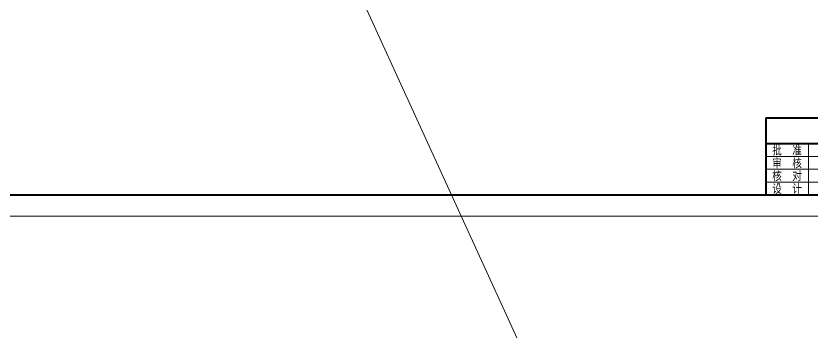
# Model space of a CAD drawing. Header units: millimetres. Extents: x 52110 to 400893, y -153728 to 31997.
# Drawn here: x 177360 to 189276, y -132255 to -127528 of the extents above; entities that cross this region are included whole.
import ezdxf
from ezdxf.enums import TextEntityAlignment as Align

# ---------------------------------------------------------------- set-up
doc = ezdxf.new("R2010")
doc.units = ezdxf.units.MM
doc.header["$LTSCALE"] = 500
for name, color, linetype, lineweight in [('SHI', 7, 'Continuous', 40), ('WEN', 3, 'Continuous', 20), ('XI', 2, 'Continuous', 20)]:
    doc.layers.add(name, color=color, linetype=linetype, lineweight=lineweight)
doc.styles.add('GB', font='gbenor.shx', dxfattribs={"bigfont": 'gbcbig.shx'})

msp = doc.modelspace()

# ---------------------------------------------------------------- linework, layer by layer
at = {"layer": 'SHI'}
for p, q in [((188581.21724, -129051.75652), (188581.21724, -130203.75652)), ((188581.21724, -129051.75652), (194341.21724, -129051.75652)), ((188581.21724, -129435.75652), (194341.21724, -129435.75652))]:
    msp.add_line(p, q, dxfattribs=at)
msp.add_lwpolyline([(163813.21724, -130203.75652), (194341.21724, -130203.75652), (194341.21724, -111835.75652), (163813.21724, -111835.75652)], close=True, dxfattribs=at)
at = {"layer": 'WEN'}
msp.add_line((161021.21724, -80327.36544), (194661.21724, -153727.79607), dxfattribs=at)
at = {"layer": 'XI'}
for p, q in [((189221.21724, -130203.75652), (189221.21724, -129435.75652)), ((188581.21724, -129627.75652), (190501.21724, -129627.75652)), ((188581.21724, -129819.75652), (190501.21724, -129819.75652)), ((188581.21724, -130011.75652), (191909.21724, -130011.75652))]:
    msp.add_line(p, q, dxfattribs=at)
msp.add_lwpolyline([(163013.21724, -130523.75652), (194661.21724, -130523.75652), (194661.21724, -111515.75652), (163013.21724, -111515.75652)], close=True, dxfattribs=at)

# ---------------------------------------------------------------- texts
at = {"layer": 'WEN', "style": 'GB'}
for s, p in [('批  准', (188901.21724, -129531.75652)), ('审  核', (188901.21724, -129723.75652)), ('核  对', (188901.21724, -129915.75652)), ('设  计', (188901.21724, -130107.75652))]:
    msp.add_text(s, height=144, dxfattribs=at).set_placement(p, align=Align.MIDDLE)

doc.saveas('drawing.dxf')
